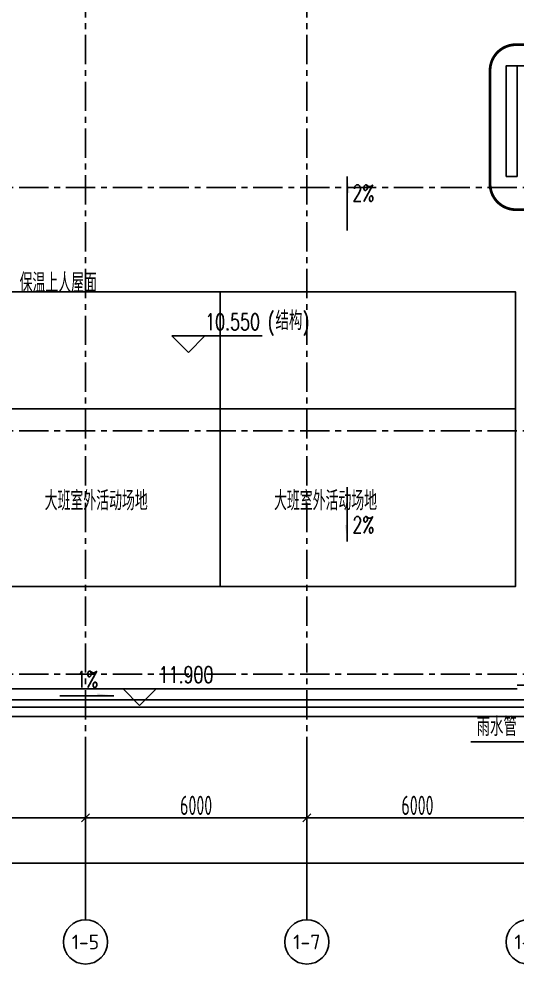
# Model space of a CAD drawing. Header units: millimetres. Extents: x -1048436 to -185795, y -983427 to 400387.
# Drawn here: x -743167 to -729663, y -215965 to -190316 of the extents above; entities that cross this region are included whole.
import ezdxf
from ezdxf.enums import TextEntityAlignment as Align

# ---------------------------------------------------------------- set-up
doc = ezdxf.new("R2010")
doc.units = ezdxf.units.MM
doc.header["$LTSCALE"] = 500
doc.linetypes.add('DASH', pattern=[0.35, 0.25, -0.1])
doc.linetypes.add('一层轴网$0$CENTER', pattern=[50.8, 31.75, -6.35, 6.35, -6.35])
for name, color, linetype in [('AXIS_TEXT', 7, 'Continuous'), ('DIM_LEAD', 3, 'Continuous'), ('PUB_TEXT', 7, 'Continuous'), ('一层轴网$0$建-文字', 4, 'Continuous'), ('一层轴网$0$建-符号', 150, 'Continuous'), ('一层轴网$0$建-轴线', 1, '一层轴网$0$CENTER'), ('建-墙', 254, 'Continuous'), ('建-屋面-排水沟落水口', 175, 'Continuous'), ('建-幕墙', 140, 'Continuous'), ('建-平面-家具', 251, 'Continuous'), ('建-文字', 4, 'Continuous'), ('建-符号', 13, 'Continuous'), ('建-符号-箭头', 13, 'Continuous')]:
    doc.layers.add(name, color=color, linetype=linetype)
doc.styles.add('_TCH_DIM', font='SIMPLEX', dxfattribs={"bigfont": 'GBCBIG'})
doc.styles.add('COMPLEX', font='COMPLEX')
doc.styles.add('XD2008', font='xd-hzs.shx', dxfattribs={"width": 0.7, "bigfont": 'xd-hztxt.shx'})
doc.styles.add('一层轴网$0$XD2008', font='xd-hzs.shx', dxfattribs={"width": 0.7, "bigfont": 'xd-hztxt.shx'})
doc.styles.add('一层轴网$0$XD2008_T3', font='xd-hzs.shx', dxfattribs={"width": 0.7, "bigfont": 'xd-hztxt.shx'})
doc.dimstyles.new('一层轴网$0$XD100&&150', dxfattribs={"dimtxt": 525, "dimasz": 225, "dimexe": 150, "dimexo": 150, "dimgap": 75, "dimtad": 1, "dimdec": 0, "dimdsep": 46, "dimtxsty": '一层轴网$0$XD2008_T3', "dimblk": '一层轴网$0$_ARCHTICK', "dimcen": 2.5, "dimdle": 150, "dimclrt": 7, "dimaunit": 1, "dimadec": 0, "dimazin": 0, "dimtfac": 1, "dimtdec": 0, "dimtix": 1, "dimtmove": 0, "dimatfit": 3, "dimfxl": 1, "dimtolj": 1, "dimtzin": 0, "dimarcsym": 0})

# ---------------------------------------------------------------- blocks, each defined once
blk = doc.blocks.new('_AXISO')
blk.add_circle((0, 0), 0.5)
at = {"layer": 'AXIS_TEXT', "style": 'COMPLEX', "width": 1.041667}
blk.add_attdef('A', text='', height=0.56, dxfattribs=at).set_placement((-0.25, -0.28), (0.25, -0.28), align=Align.FIT)
blk = doc.blocks.new('一层轴网$0$_ARCHTICK')
at = {"color": 0, "linetype": 'ByBlock', "const_width": 0.15}
blk.add_lwpolyline([(-0.5, -0.5), (0.5, 0.5)], dxfattribs=at)
blk = doc.blocks.new('*D2898')
at = {"layer": 'Defpoints', "color": 0, "transparency": 16777216}
for p in [(6000, -2500), (12000, -2500), (12000, -3900)]:
    blk.add_point(p, dxfattribs=at)
at = {"layer": '一层轴网$0$建-符号', "color": 0, "lineweight": -2, "transparency": 16777216}
for p, q in [((6000, -2650), (6000, -4050)), ((12000, -2650), (12000, -4050)), ((5850, -3900), (12150, -3900))]:
    blk.add_line(p, q, dxfattribs=at)
at = {"layer": '一层轴网$0$建-符号', "color": 0, "lineweight": -2, "transparency": 16777216, "xscale": 225, "yscale": 225, "zscale": 225, "rotation": 180}
blk.add_blockref('一层轴网$0$_ARCHTICK', (6000, -3900), dxfattribs=at)
at = {"layer": '一层轴网$0$建-符号', "color": 0, "lineweight": -2, "transparency": 16777216, "xscale": 225, "yscale": 225, "zscale": 225}
blk.add_blockref('一层轴网$0$_ARCHTICK', (12000, -3900), dxfattribs=at)
at = {"layer": '一层轴网$0$建-符号', "color": 7, "transparency": 16777216, "insert": (9000, -3562.5), "char_height": 525, "attachment_point": 5, "style": '一层轴网$0$XD2008_T3'}
blk.add_mtext('\\A1;6000', dxfattribs=at)
blk = doc.blocks.new('*D2899')
at = {"layer": 'Defpoints', "color": 0, "transparency": 16777216}
for p in [(12000, -2500), (18000, -2500), (18000, -3900)]:
    blk.add_point(p, dxfattribs=at)
at = {"layer": '一层轴网$0$建-符号', "color": 0, "lineweight": -2, "transparency": 16777216}
for p, q in [((12000, -2650), (12000, -4050)), ((18000, -2650), (18000, -4050)), ((11850, -3900), (18150, -3900))]:
    blk.add_line(p, q, dxfattribs=at)
at = {"layer": '一层轴网$0$建-符号', "color": 0, "lineweight": -2, "transparency": 16777216, "xscale": 225, "yscale": 225, "zscale": 225, "rotation": 180}
blk.add_blockref('一层轴网$0$_ARCHTICK', (12000, -3900), dxfattribs=at)
at = {"layer": '一层轴网$0$建-符号', "color": 0, "lineweight": -2, "transparency": 16777216, "xscale": 225, "yscale": 225, "zscale": 225}
blk.add_blockref('一层轴网$0$_ARCHTICK', (18000, -3900), dxfattribs=at)
at = {"layer": '一层轴网$0$建-符号', "color": 7, "transparency": 16777216, "insert": (15000, -3562.5), "char_height": 525, "attachment_point": 5, "style": '一层轴网$0$XD2008_T3'}
blk.add_mtext('\\A1;6000', dxfattribs=at)
blk = doc.blocks.new('*D2900')
at = {"layer": 'Defpoints', "color": 0, "transparency": 16777216}
for p in [(18000, -2500), (24000, -2500), (24000, -3900)]:
    blk.add_point(p, dxfattribs=at)
at = {"layer": '一层轴网$0$建-符号', "color": 0, "lineweight": -2, "transparency": 16777216}
for p, q in [((18000, -2650), (18000, -4050)), ((24000, -2650), (24000, -4050)), ((17850, -3900), (24150, -3900))]:
    blk.add_line(p, q, dxfattribs=at)
at = {"layer": '一层轴网$0$建-符号', "color": 0, "lineweight": -2, "transparency": 16777216, "xscale": 225, "yscale": 225, "zscale": 225, "rotation": 180}
blk.add_blockref('一层轴网$0$_ARCHTICK', (18000, -3900), dxfattribs=at)
at = {"layer": '一层轴网$0$建-符号', "color": 0, "lineweight": -2, "transparency": 16777216, "xscale": 225, "yscale": 225, "zscale": 225}
blk.add_blockref('一层轴网$0$_ARCHTICK', (24000, -3900), dxfattribs=at)
at = {"layer": '一层轴网$0$建-符号', "color": 7, "transparency": 16777216, "insert": (21000, -3562.5), "char_height": 525, "attachment_point": 5, "style": '一层轴网$0$XD2008_T3'}
blk.add_mtext('\\A1;6000', dxfattribs=at)
blk = doc.blocks.new('*D2910')
at = {"layer": 'Defpoints', "color": 0, "transparency": 16777216}
for p in [(0, -4275), (74610, -4275), (74610, -5130)]:
    blk.add_point(p, dxfattribs=at)
at = {"layer": '一层轴网$0$建-符号', "color": 0, "lineweight": -2, "transparency": 16777216}
for p, q in [((0, -4425), (0, -5280)), ((74610, -4425), (74610, -5280)), ((-150, -5130), (74760, -5130))]:
    blk.add_line(p, q, dxfattribs=at)
at = {"layer": '一层轴网$0$建-符号', "color": 0, "lineweight": -2, "transparency": 16777216, "xscale": 225, "yscale": 225, "zscale": 225, "rotation": 180}
blk.add_blockref('一层轴网$0$_ARCHTICK', (0, -5130), dxfattribs=at)
at = {"layer": '一层轴网$0$建-符号', "color": 0, "lineweight": -2, "transparency": 16777216, "xscale": 225, "yscale": 225, "zscale": 225}
blk.add_blockref('一层轴网$0$_ARCHTICK', (74610, -5130), dxfattribs=at)
at = {"layer": '一层轴网$0$建-符号', "color": 7, "transparency": 16777216, "insert": (37305, -4793), "char_height": 525, "attachment_point": 5, "style": '一层轴网$0$XD2008_T3'}
blk.add_mtext('\\A1;74610', dxfattribs=at)
blk = doc.blocks.new('A$C708231ED')
at = {"layer": 'DIM_LEAD'}
blk.add_line((92351, 33584), (90902, 33584), dxfattribs=at)
at = {"layer": 'PUB_TEXT', "style": '_TCH_DIM'}
blk.add_text('雨水管', height=506.4, dxfattribs=at).set_placement((91059, 33742))
blk = doc.blocks.new('sdskdfjhsk')
at = {"layer": '建-幕墙'}
blk.add_lwpolyline([(-728713, -208395), (-728712, -209244), (-754513, -209244), (-754513, -187145), (-728213, -187144), (-728213, -191594)], dxfattribs=at)
blk = doc.blocks.new('一层轴网')
at = {"layer": '一层轴网$0$建-符号'}
for p, q in [((12000, -2500), (12000, -6670)), ((18000, -2500), (18000, -6670))]:
    blk.add_line(p, q, dxfattribs=at)
at = {"layer": '一层轴网$0$建-轴线', "ltscale": 0.05}
for p, q in [((-2500, 13200), (77110, 13200)), ((-2500, 6600), (77110, 6600)), ((-2500, 0), (77110, 0))]:
    blk.add_line(p, q, dxfattribs=at)
for points in [[(12000, -2500), (12000, 29500)], [(18000, -2500), (18000, 29500)]]:
    blk.add_lwpolyline(points, dxfattribs=at)
at = {"layer": '一层轴网$0$建-符号'}
ref = blk.add_blockref('_AXISO', (12000, -7270), dxfattribs=dict(at, xscale=1200, yscale=1200, zscale=1200))
ref.add_attrib('A', '1-5', dxfattribs={"layer": '一层轴网$0$建-文字', "height": 396.67, "style": '一层轴网$0$XD2008', "width": 0.808889}).set_placement((11629.8, -7468.3), (12370.2, -7468.3), align=Align.FIT)
ref = blk.add_blockref('_AXISO', (18000, -7270), dxfattribs=dict(at, xscale=1200, yscale=1200, zscale=1200))
ref.add_attrib('A', '1-7', dxfattribs={"layer": '一层轴网$0$建-文字', "height": 396.67, "style": '一层轴网$0$XD2008', "width": 0.808889}).set_placement((17629.8, -7468.3), (18370.2, -7468.3), align=Align.FIT)
ref = blk.add_blockref('_AXISO', (24000, -7270), dxfattribs=dict(at, xscale=1200, yscale=1200, zscale=1200))
ref.add_attrib('A', '1-8', dxfattribs={"layer": '一层轴网$0$建-文字', "height": 396.67, "style": '一层轴网$0$XD2008', "width": 0.808889}).set_placement((23629.8, -7468.3), (24370.2, -7468.3), align=Align.FIT)
for p1, p2, distance, picture, middle in [((6000, -2500), (12000, -2500), -1400, '*D2898', (9000, -3562.5)), ((12000, -2500), (18000, -2500), -1400, '*D2899', (15000, -3562.5)), ((18000, -2500), (24000, -2500), -1400, '*D2900', (21000, -3562.5)), ((0, -4275), (74610, -4275), -855, '*D2910', (37305, -4792.5))]:
    dim = blk.add_aligned_dim(p1=p1, p2=p2, distance=distance, dimstyle='一层轴网$0$XD100&&150', dxfattribs=at)
    dim.commit()
    dim.dimension.update_dxf_attribs({"geometry": picture, "text_midpoint": middle})

msp = doc.modelspace()

# ---------------------------------------------------------------- hatches: boundary and pattern name
at = {"layer": '建-符号-箭头'}
for points in [[(-734265.6, -194590.1), (-734265.6, -195040.1), (-734205.6, -195040.1)], [(-734265.6, -204498.7), (-734265.6, -204048.7), (-734325.6, -204048.7)], [(-740589.5, -208681.5), (-741039.5, -208681.5), (-741039.5, -208621.5)]]:
    msp.add_hatch(color=256, dxfattribs=at).paths.add_polyline_path(points)

# ---------------------------------------------------------------- linework, layer by layer
msp.add_line((-729662.7, -194594), (-729962.7, -194594))
for points in [[(-728462.7, -191594), (-729962.7, -191594), (-729962.7, -194594)], [(-728537.7, -191594), (-729662.7, -191594), (-729662.7, -194594)]]:
    msp.add_lwpolyline(points)
at = {"layer": '建-墙', "linetype": 'Continuous', "ltscale": 50}
for points in [[(-728462.7, -191594), (-728462.7, -187394), (-753662.7, -187394), (-753662.7, -187394.8), (-754263, -187394.8), (-754263, -208994), (-728962.5, -208994), (-728962.8, -208394), (-729662.7, -208394)], [(-728662.7, -191594), (-728662.7, -187594), (-753462.7, -187594), (-753462.7, -187594.8), (-754063, -187594.8), (-754063, -208794), (-729162.6, -208794), (-729162.7, -208394.8), (-729662.7, -208394)]]:
    msp.add_lwpolyline(points, dxfattribs=at)
at = {"layer": '建-屋面-排水沟落水口'}
for p, q in [((-754063, -200894.8), (-729708.4, -200894.8)), ((-752662.7, -208494), (-729662.7, -208494))]:
    msp.add_line(p, q, dxfattribs=at)
at = {"layer": '建-平面-家具', "linetype": 'Continuous'}
for points in [[(-745708.4, -197722.2), (-737708.4, -197722.2), (-737708.4, -205722.2), (-745708.4, -205722.2), (-745708.4, -197722.2)], [(-737708.4, -197722.2), (-729708.4, -197722.2), (-729708.4, -205722.2), (-737708.4, -205722.2), (-737708.4, -197722.2)]]:
    msp.add_lwpolyline(points, dxfattribs=at)
at = {"layer": '建-符号'}
for p, q in [((-738572.9, -199367.3), (-739022.9, -198917.3)), ((-739022.9, -198917.3), (-736571.9, -198917.3)), ((-738572.9, -199367.3), (-738122.9, -198917.3)), ((-739895.2, -208943.5), (-740345.2, -208493.5)), ((-740345.2, -208493.5), (-737894.2, -208493.5)), ((-739895.2, -208943.5), (-739445.2, -208493.5))]:
    msp.add_line(p, q, dxfattribs=at)
at = {"layer": '建-符号-箭头', "linetype": 'DASH', "ltscale": 2, "const_width": 75}
msp.add_lwpolyline([(-730395.6, -191715.5, -0.4142136), (-729695.6, -191015.5), (-720929.4, -191015.5, -0.4142136), (-720229.4, -191715.5), (-720229.4, -194792.6, -0.4142136), (-720929.4, -195492.6), (-729695.6, -195492.6, -0.4142136), (-730395.6, -194792.6)], format="xyb", close=True, dxfattribs=at)
at = {"layer": '建-符号-箭头'}
for points in [[(-734265.6, -196061.8), (-734265.6, -194590.1)], [(-734265.6, -203027), (-734265.6, -204498.7)], [(-742061.2, -208681.5), (-740589.5, -208681.5)]]:
    msp.add_lwpolyline(points, dxfattribs=at)

# ---------------------------------------------------------------- block references
for name, p in [('一层轴网', (-753362.7, -208094.8)), ('A$C708231ED', (-821819.6, -243518.5)), ('sdskdfjhsk', (0, 0))]:
    msp.add_blockref(name, p)

# ---------------------------------------------------------------- texts
at = {"layer": '建-文字'}
for s, height, style, width, p in [('2%', 446.25, '_TCH_DIM', 0.705882, (-734125.6, -195267.7)), ('保温上人屋面', 525, 'XD2008', 0.7, (-743148.4, -197741.4)), ('(', 446.2, '_TCH_DIM', 0.705882, (-736421.9, -198759.8)), (')', 446.2, '_TCH_DIM', 0.705882, (-735474.6, -198759.8)), ('10.550', 446.25, '_TCH_DIM', 0.705882, (-738116.9, -198759.8)), ('大班室外活动场地', 525, 'XD2008', 0.7, (-742467.9, -203652.5)), ('大班室外活动场地', 525, 'XD2008', 0.7, (-736251, -203652.5)), ('2%', 446.25, '_TCH_DIM', 0.705882, (-734125.6, -204267.3)), ('11.900', 446.25, '_TCH_DIM', 0.705882, (-739379.2, -208336)), ('1%', 446.25, '_TCH_DIM', 0.705882, (-741609.4, -208463.3))]:
    msp.add_text(s, height=height, dxfattribs=dict(at, style=style, width=width)).set_placement(p)
at = {"layer": '建-文字', "style": '_TCH_DIM'}
msp.add_text('结构', height=506.38, dxfattribs=at).set_placement((-736211.9, -198759.8))

doc.saveas('drawing.dxf')
